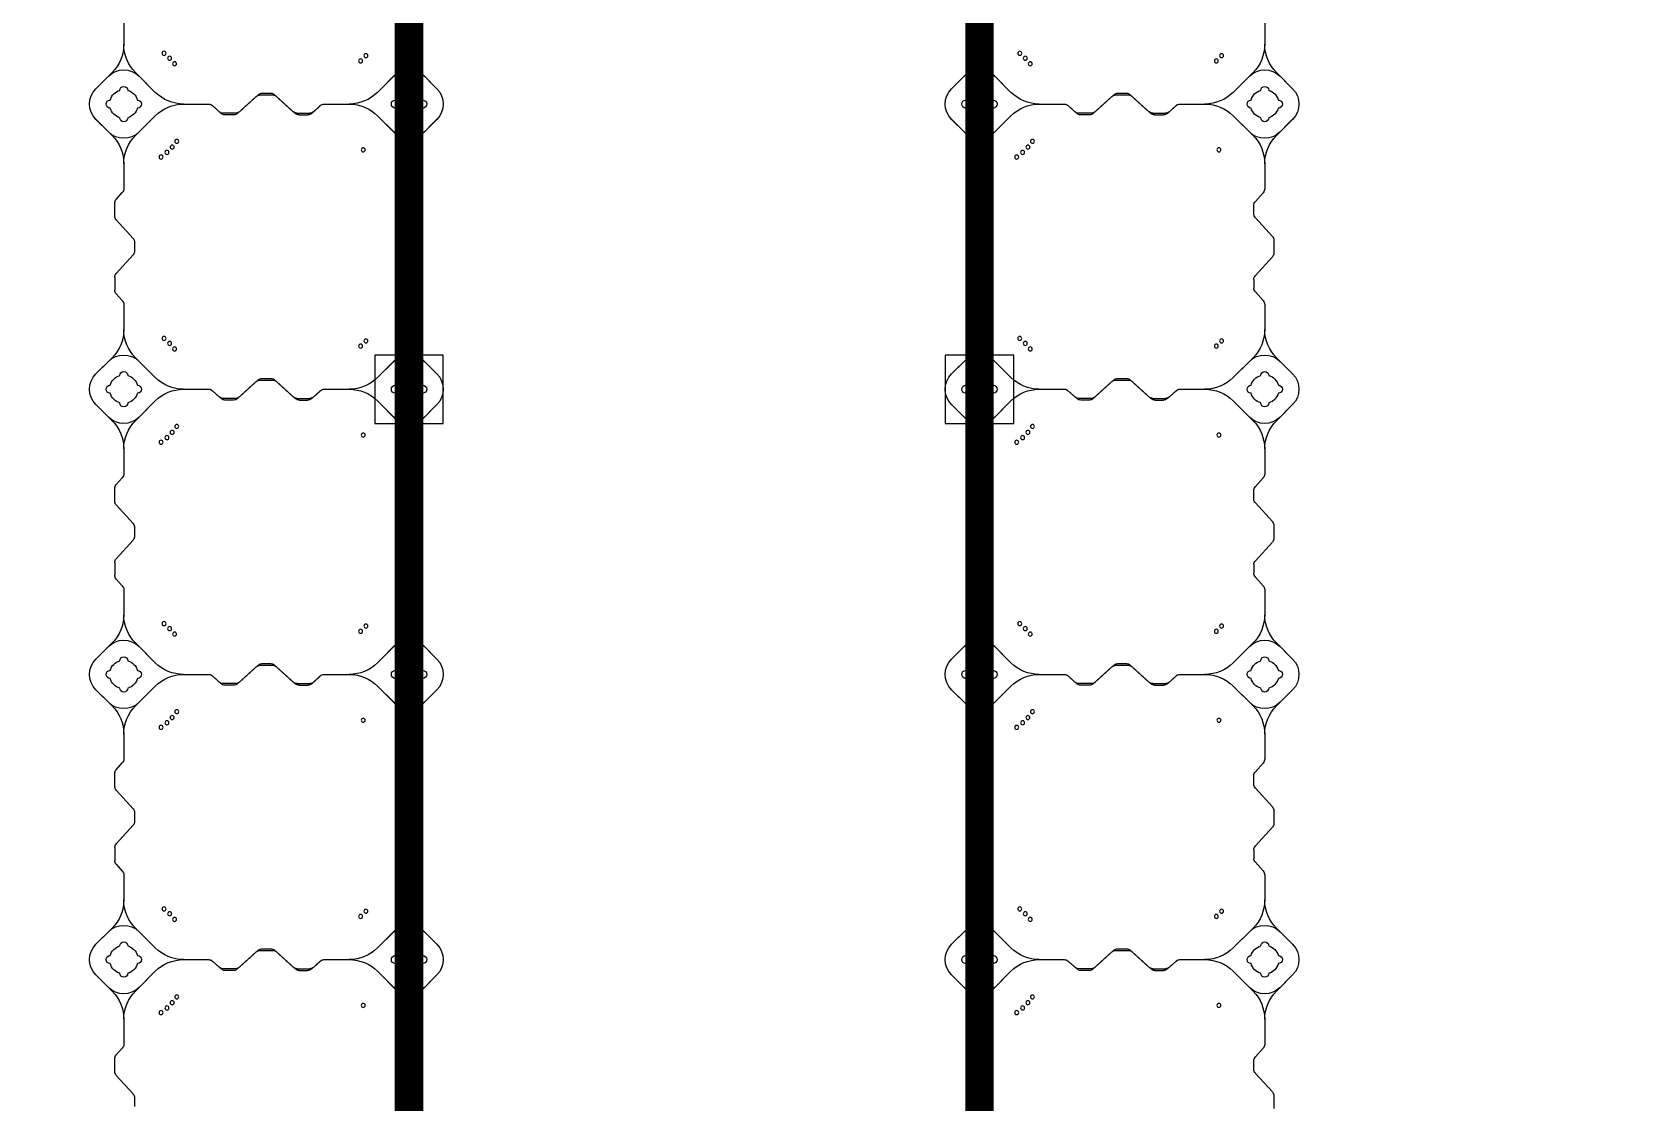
# Model space of a CAD drawing. Header units: millimetres. Extents: x -1612139 to -1260738, y 1141106 to 1536160.
# Drawn here: x -1278562 to -1275774, y 1191181 to 1193058 of the extents above; entities that cross this region are included whole.
import ezdxf

# ---------------------------------------------------------------- set-up
doc = ezdxf.new("R2010")
doc.units = ezdxf.units.MM
doc.header["$LTSCALE"] = 10
doc.layers.get('0').update_dxf_attribs({"linetype": 'CONTINUOUS'})
doc.layers.add('W-FLOAT_BOWL浮筒', color=253, linetype='CONTINUOUS')

# ---------------------------------------------------------------- blocks, each defined once
blk = doc.blocks.new('橙色')
at = {"layer": 'W-FLOAT_BOWL浮筒', "color": 30}
for p, q in [((9516, -4761.1), (9516, -4738.9)), ((11016, -4761.1), (11016, -4738.9)), ((8986.6, -4797.1), (9016.4, -4764.4)), ((9019, -4757.6), (9019, -4742.4)), ((10486.6, -4797.1), (10516.4, -4764.4)), ((10519, -4757.6), (10519, -4742.4)), ((9483.6, -4800.6), (9513.4, -4767.9)), ((10983.6, -4800.6), (11013.4, -4767.9)), ((8984, -4803.9), (8984, -4826.1)), ((9481, -4807.4), (9481, -4822.6)), ((10484, -4803.9), (10484, -4826.1)), ((10981, -4807.4), (10981, -4822.6)), ((8986.6, -4832.9), (8997.4, -4844.7)), ((9483.6, -4829.4), (9497.4, -4844.5)), ((10486.6, -4832.9), (10497.4, -4844.7)), ((10983.6, -4829.4), (10997.4, -4844.5)), ((9000, -4895.3), (9000, -4851.5)), ((9500, -4895.3), (9500, -4851.3)), ((10500, -4895.3), (10500, -4851.5)), ((11000, -4895.3), (11000, -4851.3)), ((8951.2, -4973.2), (8979.5, -4944.8)), ((8951.2, -4973.1), (8973.1, -4951.2)), ((9055.2, -4979.5), (9020.5, -4944.8)), ((9026.8, -4951.2), (9055.2, -4979.5)), ((9444.8, -4979.5), (9479.5, -4944.8)), ((9473.2, -4951.2), (9444.8, -4979.5)), ((9548.8, -4973.2), (9520.5, -4944.8)), ((9526.9, -4951.2), (9548.8, -4973.1)), ((10451.2, -4973.2), (10479.5, -4944.8)), ((10451.2, -4973.1), (10473.1, -4951.2)), ((10555.2, -4979.5), (10520.5, -4944.8)), ((10526.8, -4951.2), (10555.2, -4979.5)), ((10944.8, -4979.5), (10979.5, -4944.8)), ((10973.2, -4951.2), (10944.8, -4979.5)), ((11048.8, -4973.2), (11020.5, -4944.8)), ((11026.9, -4951.2), (11048.8, -4973.1)), ((9167.1, -4986.6), (9155.3, -4997.4)), ((9170.6, -4983.6), (9155.5, -4997.4)), ((9196.1, -4984), (9173.9, -4984)), ((9192.6, -4981), (9177.4, -4981)), ((9199.4, -4983.6), (9232.1, -5013.4)), ((9202.9, -4986.6), (9235.6, -5016.4)), ((9297.1, -4986.6), (9264.4, -5016.4)), ((9300.6, -4983.6), (9267.9, -5013.4)), ((9303.9, -4984), (9326.1, -4984)), ((9307.4, -4981), (9322.6, -4981)), ((9329.4, -4983.6), (9344.5, -4997.4)), ((9332.9, -4986.6), (9344.7, -4997.4)), ((10667.1, -4986.6), (10655.3, -4997.4)), ((10670.6, -4983.6), (10655.5, -4997.4)), ((10696.1, -4984), (10673.9, -4984)), ((10692.6, -4981), (10677.4, -4981)), ((10699.4, -4983.6), (10732.1, -5013.4)), ((10702.9, -4986.6), (10735.6, -5016.4)), ((10797.1, -4986.6), (10764.4, -5016.4)), ((10800.6, -4983.6), (10767.9, -5013.4)), ((10803.9, -4984), (10826.1, -4984)), ((10807.4, -4981), (10822.6, -4981)), ((10829.4, -4983.6), (10844.5, -4997.4)), ((10832.9, -4986.6), (10844.7, -4997.4)), ((9104.6, -5000), (9148.7, -5000)), ((9104.6, -5000), (9148.5, -5000)), ((9238.9, -5016), (9261.1, -5016)), ((9351.3, -5000), (9395.3, -5000)), ((9351.5, -5000), (9395.3, -5000)), ((10604.6, -5000), (10648.7, -5000)), ((10604.6, -5000), (10648.5, -5000)), ((10738.9, -5016), (10761.1, -5016)), ((10851.3, -5000), (10895.3, -5000)), ((10851.5, -5000), (10895.3, -5000)), ((8951.2, -5026.8), (8979.5, -5055.2)), ((8973.1, -5048.8), (8951.2, -5026.9)), ((9020.5, -5055.2), (9055.2, -5020.5)), ((9026.8, -5048.8), (9055.2, -5020.5)), ((9242.4, -5019), (9257.6, -5019)), ((9473.2, -5048.8), (9444.8, -5020.5)), ((9479.5, -5055.2), (9444.8, -5020.5)), ((9548.8, -5026.8), (9520.5, -5055.2)), ((9548.8, -5026.9), (9526.9, -5048.8)), ((10451.2, -5026.8), (10479.5, -5055.2)), ((10473.1, -5048.8), (10451.2, -5026.9)), ((10520.5, -5055.2), (10555.2, -5020.5)), ((10526.8, -5048.8), (10555.2, -5020.5)), ((10742.4, -5019), (10757.6, -5019)), ((10973.2, -5048.8), (10944.8, -5020.5)), ((10979.5, -5055.2), (10944.8, -5020.5)), ((11048.8, -5026.8), (11020.5, -5055.2)), ((11048.8, -5026.9), (11026.9, -5048.8)), ((9000, -5148.5), (9000, -5104.6)), ((9500, -5148.7), (9500, -5104.6)), ((10500, -5148.5), (10500, -5104.6)), ((11000, -5148.7), (11000, -5104.6)), ((8986.6, -5167.1), (8997.4, -5155.3)), ((9483.6, -5170.6), (9497.4, -5155.5)), ((10486.6, -5167.1), (10497.4, -5155.3)), ((10983.6, -5170.6), (10997.4, -5155.5)), ((8984, -5196.1), (8984, -5173.9)), ((9481, -5192.6), (9481, -5177.4)), ((10484, -5196.1), (10484, -5173.9)), ((10981, -5192.6), (10981, -5177.4)), ((8986.6, -5202.9), (9016.4, -5235.6)), ((9483.6, -5199.4), (9513.4, -5232.1)), ((10486.6, -5202.9), (10516.4, -5235.6)), ((10983.6, -5199.4), (11013.4, -5232.1)), ((9516, -5261.1), (9516, -5238.9)), ((11016, -5261.1), (11016, -5238.9)), ((8986.6, -5297.1), (9016.4, -5264.4)), ((9019, -5257.6), (9019, -5242.4)), ((9483.6, -5300.6), (9513.4, -5267.9)), ((10486.6, -5297.1), (10516.4, -5264.4)), ((10519, -5257.6), (10519, -5242.4)), ((10983.6, -5300.6), (11013.4, -5267.9)), ((8984, -5303.9), (8984, -5326.1)), ((9481, -5307.4), (9481, -5322.6)), ((10484, -5303.9), (10484, -5326.1)), ((10981, -5307.4), (10981, -5322.6)), ((8986.6, -5332.9), (8997.4, -5344.7)), ((9000, -5395.3), (9000, -5351.5)), ((9483.6, -5329.4), (9497.4, -5344.5)), ((9500, -5395.3), (9500, -5351.3)), ((10486.6, -5332.9), (10497.4, -5344.7)), ((10500, -5395.3), (10500, -5351.5)), ((10983.6, -5329.4), (10997.4, -5344.5)), ((11000, -5395.3), (11000, -5351.3)), ((8951.2, -5473.2), (8979.5, -5444.8)), ((8951.2, -5473.1), (8973.1, -5451.2)), ((9055.2, -5479.5), (9020.5, -5444.8)), ((9026.8, -5451.2), (9055.2, -5479.5)), ((9444.8, -5479.5), (9479.5, -5444.8)), ((9473.2, -5451.2), (9444.8, -5479.5)), ((9548.8, -5473.2), (9520.5, -5444.8)), ((9526.9, -5451.2), (9548.8, -5473.1)), ((10451.2, -5473.2), (10479.5, -5444.8)), ((10451.2, -5473.1), (10473.1, -5451.2)), ((10555.2, -5479.5), (10520.5, -5444.8)), ((10526.8, -5451.2), (10555.2, -5479.5)), ((10944.8, -5479.5), (10979.5, -5444.8)), ((10973.2, -5451.2), (10944.8, -5479.5)), ((11048.8, -5473.2), (11020.5, -5444.8)), ((11026.9, -5451.2), (11048.8, -5473.1)), ((9167.1, -5486.6), (9155.3, -5497.4)), ((9170.6, -5483.6), (9155.5, -5497.4)), ((9196.1, -5484), (9173.9, -5484)), ((9192.6, -5481), (9177.4, -5481)), ((9199.4, -5483.6), (9232.1, -5513.4)), ((9202.9, -5486.6), (9235.6, -5516.4)), ((9297.1, -5486.6), (9264.4, -5516.4)), ((9300.6, -5483.6), (9267.9, -5513.4)), ((9303.9, -5484), (9326.1, -5484)), ((9307.4, -5481), (9322.6, -5481)), ((9329.4, -5483.6), (9344.5, -5497.4)), ((9332.9, -5486.6), (9344.7, -5497.4)), ((10667.1, -5486.6), (10655.3, -5497.4)), ((10670.6, -5483.6), (10655.5, -5497.4)), ((10696.1, -5484), (10673.9, -5484)), ((10692.6, -5481), (10677.4, -5481)), ((10699.4, -5483.6), (10732.1, -5513.4)), ((10702.9, -5486.6), (10735.6, -5516.4)), ((10797.1, -5486.6), (10764.4, -5516.4)), ((10800.6, -5483.6), (10767.9, -5513.4)), ((10803.9, -5484), (10826.1, -5484)), ((10807.4, -5481), (10822.6, -5481)), ((10829.4, -5483.6), (10844.5, -5497.4)), ((10832.9, -5486.6), (10844.7, -5497.4)), ((9104.6, -5500), (9148.7, -5500)), ((9104.6, -5500), (9148.5, -5500)), ((9238.9, -5516), (9261.1, -5516)), ((9242.4, -5519), (9257.6, -5519)), ((9351.3, -5500), (9395.3, -5500)), ((9351.5, -5500), (9395.3, -5500)), ((10604.6, -5500), (10648.7, -5500)), ((10604.6, -5500), (10648.5, -5500)), ((10738.9, -5516), (10761.1, -5516)), ((10742.4, -5519), (10757.6, -5519)), ((10851.3, -5500), (10895.3, -5500)), ((10851.5, -5500), (10895.3, -5500)), ((8951.2, -5526.8), (8979.5, -5555.2)), ((8973.1, -5548.8), (8951.2, -5526.9)), ((9020.5, -5555.2), (9055.2, -5520.5)), ((9026.8, -5548.8), (9055.2, -5520.5)), ((9473.2, -5548.8), (9444.8, -5520.5)), ((9479.5, -5555.2), (9444.8, -5520.5)), ((9548.8, -5526.8), (9520.5, -5555.2)), ((9548.8, -5526.9), (9526.9, -5548.8)), ((10451.2, -5526.8), (10479.5, -5555.2)), ((10473.1, -5548.8), (10451.2, -5526.9)), ((10520.5, -5555.2), (10555.2, -5520.5)), ((10526.8, -5548.8), (10555.2, -5520.5)), ((10973.2, -5548.8), (10944.8, -5520.5)), ((10979.5, -5555.2), (10944.8, -5520.5)), ((11048.8, -5526.8), (11020.5, -5555.2)), ((11048.8, -5526.9), (11026.9, -5548.8)), ((9000, -5648.5), (9000, -5604.6)), ((9500, -5648.7), (9500, -5604.6)), ((10500, -5648.5), (10500, -5604.6)), ((11000, -5648.7), (11000, -5604.6)), ((8986.6, -5667.1), (8997.4, -5655.3)), ((9483.6, -5670.6), (9497.4, -5655.5)), ((10486.6, -5667.1), (10497.4, -5655.3)), ((10983.6, -5670.6), (10997.4, -5655.5)), ((8984, -5696.1), (8984, -5673.9)), ((9481, -5692.6), (9481, -5677.4)), ((10484, -5696.1), (10484, -5673.9)), ((10981, -5692.6), (10981, -5677.4)), ((8986.6, -5702.9), (9016.4, -5735.6)), ((9483.6, -5699.4), (9513.4, -5732.1)), ((10486.6, -5702.9), (10516.4, -5735.6)), ((10983.6, -5699.4), (11013.4, -5732.1)), ((9019, -5757.6), (9019, -5742.4)), ((9516, -5761.1), (9516, -5738.9)), ((10519, -5757.6), (10519, -5742.4)), ((11016, -5761.1), (11016, -5738.9)), ((8986.6, -5797.1), (9016.4, -5764.4)), ((9483.6, -5800.6), (9513.4, -5767.9)), ((10486.6, -5797.1), (10516.4, -5764.4)), ((10983.6, -5800.6), (11013.4, -5767.9)), ((8984, -5803.9), (8984, -5826.1)), ((9481, -5807.4), (9481, -5822.6)), ((10484, -5803.9), (10484, -5826.1)), ((10981, -5807.4), (10981, -5822.6)), ((8986.6, -5832.9), (8997.4, -5844.7)), ((9000, -5895.3), (9000, -5851.5)), ((9483.6, -5829.4), (9497.4, -5844.5)), ((9500, -5895.3), (9500, -5851.3)), ((10486.6, -5832.9), (10497.4, -5844.7)), ((10500, -5895.3), (10500, -5851.5)), ((10983.6, -5829.4), (10997.4, -5844.5)), ((11000, -5895.3), (11000, -5851.3)), ((8951.2, -5973.2), (8979.5, -5944.8)), ((8951.2, -5973.1), (8973.1, -5951.2)), ((9055.2, -5979.5), (9020.5, -5944.8)), ((9026.8, -5951.2), (9055.2, -5979.5)), ((9444.8, -5979.5), (9479.5, -5944.8)), ((9473.2, -5951.2), (9444.8, -5979.5)), ((9548.8, -5973.2), (9520.5, -5944.8)), ((9526.9, -5951.2), (9548.8, -5973.1)), ((10451.2, -5973.2), (10479.5, -5944.8)), ((10451.2, -5973.1), (10473.1, -5951.2)), ((10555.2, -5979.5), (10520.5, -5944.8)), ((10526.8, -5951.2), (10555.2, -5979.5)), ((10944.8, -5979.5), (10979.5, -5944.8)), ((10973.2, -5951.2), (10944.8, -5979.5)), ((11048.8, -5973.2), (11020.5, -5944.8)), ((11026.9, -5951.2), (11048.8, -5973.1)), ((9167.1, -5986.6), (9155.3, -5997.4)), ((9170.6, -5983.6), (9155.5, -5997.4)), ((9196.1, -5984), (9173.9, -5984)), ((9192.6, -5981), (9177.4, -5981)), ((9199.4, -5983.6), (9232.1, -6013.4)), ((9202.9, -5986.6), (9235.6, -6016.4)), ((9297.1, -5986.6), (9264.4, -6016.4)), ((9300.6, -5983.6), (9267.9, -6013.4)), ((9303.9, -5984), (9326.1, -5984)), ((9307.4, -5981), (9322.6, -5981)), ((9329.4, -5983.6), (9344.5, -5997.4)), ((9332.9, -5986.6), (9344.7, -5997.4)), ((10667.1, -5986.6), (10655.3, -5997.4)), ((10670.6, -5983.6), (10655.5, -5997.4)), ((10696.1, -5984), (10673.9, -5984)), ((10692.6, -5981), (10677.4, -5981)), ((10699.4, -5983.6), (10732.1, -6013.4)), ((10702.9, -5986.6), (10735.6, -6016.4)), ((10797.1, -5986.6), (10764.4, -6016.4)), ((10800.6, -5983.6), (10767.9, -6013.4)), ((10803.9, -5984), (10826.1, -5984)), ((10807.4, -5981), (10822.6, -5981)), ((10829.4, -5983.6), (10844.5, -5997.4)), ((10832.9, -5986.6), (10844.7, -5997.4)), ((9020.5, -6055.2), (9055.2, -6020.5)), ((9026.8, -6048.8), (9055.2, -6020.5)), ((9104.6, -6000), (9148.7, -6000)), ((9104.6, -6000), (9148.5, -6000)), ((9238.9, -6016), (9261.1, -6016)), ((9242.4, -6019), (9257.6, -6019)), ((9351.3, -6000), (9395.3, -6000)), ((9351.5, -6000), (9395.3, -6000)), ((9473.2, -6048.8), (9444.8, -6020.5)), ((9479.5, -6055.2), (9444.8, -6020.5)), ((10520.5, -6055.2), (10555.2, -6020.5)), ((10526.8, -6048.8), (10555.2, -6020.5)), ((10604.6, -6000), (10648.7, -6000)), ((10604.6, -6000), (10648.5, -6000)), ((10738.9, -6016), (10761.1, -6016)), ((10742.4, -6019), (10757.6, -6019)), ((10851.3, -6000), (10895.3, -6000)), ((10851.5, -6000), (10895.3, -6000)), ((10973.2, -6048.8), (10944.8, -6020.5)), ((10979.5, -6055.2), (10944.8, -6020.5)), ((8951.2, -6026.8), (8979.5, -6055.2)), ((8973.1, -6048.8), (8951.2, -6026.9)), ((9548.8, -6026.8), (9520.5, -6055.2)), ((9548.8, -6026.9), (9526.9, -6048.8)), ((10451.2, -6026.8), (10479.5, -6055.2)), ((10473.1, -6048.8), (10451.2, -6026.9)), ((11048.8, -6026.8), (11020.5, -6055.2)), ((11048.8, -6026.9), (11026.9, -6048.8)), ((9000, -6148.5), (9000, -6104.6)), ((9500, -6148.7), (9500, -6104.6)), ((10500, -6148.5), (10500, -6104.6)), ((11000, -6148.7), (11000, -6104.6)), ((8986.6, -6167.1), (8997.4, -6155.3)), ((9483.6, -6170.6), (9497.4, -6155.5)), ((10486.6, -6167.1), (10497.4, -6155.3)), ((10983.6, -6170.6), (10997.4, -6155.5)), ((8984, -6196.1), (8984, -6173.9)), ((9481, -6192.6), (9481, -6177.4)), ((10484, -6196.1), (10484, -6173.9)), ((10981, -6192.6), (10981, -6177.4)), ((8986.6, -6202.9), (9016.4, -6235.6)), ((9483.6, -6199.4), (9513.4, -6232.1)), ((10486.6, -6202.9), (10516.4, -6235.6)), ((10983.6, -6199.4), (11013.4, -6232.1)), ((9019, -6257.6), (9019, -6242.4)), ((9516, -6261.1), (9516, -6238.9)), ((10519, -6257.6), (10519, -6242.4)), ((11016, -6261.1), (11016, -6238.9)), ((8986.6, -6297.1), (9016.4, -6264.4)), ((9483.6, -6300.6), (9513.4, -6267.9)), ((10486.6, -6297.1), (10516.4, -6264.4)), ((10983.6, -6300.6), (11013.4, -6267.9)), ((8984, -6303.9), (8984, -6326.1)), ((9481, -6307.4), (9481, -6322.6)), ((10484, -6303.9), (10484, -6326.1)), ((10981, -6307.4), (10981, -6322.6)), ((8986.6, -6332.9), (8997.4, -6344.7)), ((9000, -6395.3), (9000, -6351.5)), ((9483.6, -6329.4), (9497.4, -6344.5)), ((9500, -6395.3), (9500, -6351.3)), ((10486.6, -6332.9), (10497.4, -6344.7)), ((10500, -6395.3), (10500, -6351.5)), ((10983.6, -6329.4), (10997.4, -6344.5)), ((11000, -6395.3), (11000, -6351.3)), ((8951.2, -6473.2), (8979.5, -6444.8)), ((8951.2, -6473.1), (8973.1, -6451.2)), ((9055.2, -6479.5), (9020.5, -6444.8)), ((9026.8, -6451.2), (9055.2, -6479.5)), ((9444.8, -6479.5), (9479.5, -6444.8)), ((9473.2, -6451.2), (9444.8, -6479.5)), ((9548.8, -6473.2), (9520.5, -6444.8)), ((9526.9, -6451.2), (9548.8, -6473.1)), ((10451.2, -6473.2), (10479.5, -6444.8)), ((10451.2, -6473.1), (10473.1, -6451.2)), ((10555.2, -6479.5), (10520.5, -6444.8)), ((10526.8, -6451.2), (10555.2, -6479.5)), ((10944.8, -6479.5), (10979.5, -6444.8)), ((10973.2, -6451.2), (10944.8, -6479.5)), ((11048.8, -6473.2), (11020.5, -6444.8)), ((11026.9, -6451.2), (11048.8, -6473.1)), ((9167.1, -6486.6), (9155.3, -6497.4)), ((9170.6, -6483.6), (9155.5, -6497.4)), ((9196.1, -6484), (9173.9, -6484)), ((9192.6, -6481), (9177.4, -6481)), ((9199.4, -6483.6), (9232.1, -6513.4)), ((9202.9, -6486.6), (9235.6, -6516.4)), ((9297.1, -6486.6), (9264.4, -6516.4)), ((9300.6, -6483.6), (9267.9, -6513.4)), ((9303.9, -6484), (9326.1, -6484)), ((9307.4, -6481), (9322.6, -6481)), ((9329.4, -6483.6), (9344.5, -6497.4)), ((9332.9, -6486.6), (9344.7, -6497.4)), ((10667.1, -6486.6), (10655.3, -6497.4)), ((10670.6, -6483.6), (10655.5, -6497.4)), ((10696.1, -6484), (10673.9, -6484)), ((10692.6, -6481), (10677.4, -6481)), ((10699.4, -6483.6), (10732.1, -6513.4)), ((10702.9, -6486.6), (10735.6, -6516.4)), ((10797.1, -6486.6), (10764.4, -6516.4)), ((10800.6, -6483.6), (10767.9, -6513.4)), ((10803.9, -6484), (10826.1, -6484)), ((10807.4, -6481), (10822.6, -6481)), ((10829.4, -6483.6), (10844.5, -6497.4)), ((10832.9, -6486.6), (10844.7, -6497.4)), ((9020.5, -6555.2), (9055.2, -6520.5)), ((9026.8, -6548.8), (9055.2, -6520.5)), ((9104.6, -6500), (9148.7, -6500)), ((9104.6, -6500), (9148.5, -6500)), ((9238.9, -6516), (9261.1, -6516)), ((9242.4, -6519), (9257.6, -6519)), ((9351.3, -6500), (9395.3, -6500)), ((9351.5, -6500), (9395.3, -6500)), ((9473.2, -6548.8), (9444.8, -6520.5)), ((9479.5, -6555.2), (9444.8, -6520.5)), ((10520.5, -6555.2), (10555.2, -6520.5)), ((10526.8, -6548.8), (10555.2, -6520.5)), ((10604.6, -6500), (10648.7, -6500)), ((10604.6, -6500), (10648.5, -6500)), ((10738.9, -6516), (10761.1, -6516)), ((10742.4, -6519), (10757.6, -6519)), ((10851.3, -6500), (10895.3, -6500)), ((10851.5, -6500), (10895.3, -6500)), ((10973.2, -6548.8), (10944.8, -6520.5)), ((10979.5, -6555.2), (10944.8, -6520.5)), ((8951.2, -6526.8), (8979.5, -6555.2)), ((8973.1, -6548.8), (8951.2, -6526.9)), ((9548.8, -6526.8), (9520.5, -6555.2)), ((9548.8, -6526.9), (9526.9, -6548.8)), ((10451.2, -6526.8), (10479.5, -6555.2)), ((10473.1, -6548.8), (10451.2, -6526.9)), ((11048.8, -6526.8), (11020.5, -6555.2)), ((11048.8, -6526.9), (11026.9, -6548.8)), ((9000, -6648.5), (9000, -6604.6)), ((9500, -6648.7), (9500, -6604.6)), ((10500, -6648.5), (10500, -6604.6)), ((11000, -6648.7), (11000, -6604.6))]:
    blk.add_line(p, q, dxfattribs=at)
for centre in [(9065.3, -4907.1), (10565.3, -4907.1), (9075.6, -4915.2), (9084.8, -4924.4), (9092.9, -4934.7), (9419.7, -4919.7), (10575.6, -4915.2), (10584.8, -4924.4), (10592.9, -4934.7), (10919.7, -4919.7), (9089, -5070.6), (9415.2, -5075.6), (10589, -5070.6), (10915.2, -5075.6), (9070.6, -5089), (9080.3, -5080.3), (9424.4, -5084.8), (10570.6, -5089), (10580.3, -5080.3), (10924.4, -5084.8), (9065.3, -5407.1), (10565.3, -5407.1), (9075.6, -5415.2), (9084.8, -5424.4), (9092.9, -5434.7), (9419.7, -5419.7), (10575.6, -5415.2), (10584.8, -5424.4), (10592.9, -5434.7), (10919.7, -5419.7), (9089, -5570.6), (9415.2, -5575.6), (10589, -5570.6), (10915.2, -5575.6), (9070.6, -5589), (9080.3, -5580.3), (9424.4, -5584.8), (10570.6, -5589), (10580.3, -5580.3), (10924.4, -5584.8), (9065.3, -5907.1), (10565.3, -5907.1), (9075.6, -5915.2), (9084.8, -5924.4), (9092.9, -5934.7), (9419.7, -5919.7), (10575.6, -5915.2), (10584.8, -5924.4), (10592.9, -5934.7), (10919.7, -5919.7), (9080.3, -6080.3), (9089, -6070.6), (9415.2, -6075.6), (10580.3, -6080.3), (10589, -6070.6), (10915.2, -6075.6), (9070.6, -6089), (9424.4, -6084.8), (10570.6, -6089), (10924.4, -6084.8), (9065.3, -6407.1), (9075.6, -6415.2), (10565.3, -6407.1), (10575.6, -6415.2), (9084.8, -6424.4), (9092.9, -6434.7), (9419.7, -6419.7), (10584.8, -6424.4), (10592.9, -6434.7), (10919.7, -6419.7), (9080.3, -6580.3), (9089, -6570.6), (9415.2, -6575.6), (10580.3, -6580.3), (10589, -6570.6), (10915.2, -6575.6), (9070.6, -6589), (9424.4, -6584.8), (10570.6, -6589), (10924.4, -6584.8)]:
    blk.add_circle(centre, 3.5, dxfattribs=at)
for centre, radius, start, end in [((9009, -4757.6), 10, 317.7263, 0), ((9506, -4761.1), 10, 317.7263, 0), ((10509, -4757.6), 10, 317.7263, 0), ((11006, -4761.1), 10, 317.7263, 0), ((8994, -4803.9), 10, 137.7263, 180), ((9491, -4807.4), 10, 137.7263, 180), ((9491, -4822.6), 10, 180, 222.2737), ((10494, -4803.9), 10, 137.7263, 180), ((10991, -4807.4), 10, 137.7263, 180), ((10991, -4822.6), 10, 180, 222.2737), ((8994, -4826.1), 10, 180, 222.2737), ((8990, -4851.5), 10, 0, 42.2737), ((9490, -4851.3), 10, 0, 42.2737), ((10494, -4826.1), 10, 180, 222.2737), ((10490, -4851.5), 10, 0, 42.2737), ((10990, -4851.3), 10, 0, 42.2737), ((8930, -4895.3), 70, 315, 0), ((9070, -4895.3), 70, 180, 225), ((9430, -4895.3), 70, 315, 0), ((9570, -4895.3), 70, 180, 225), ((10430, -4895.3), 70, 315, 0), ((10570, -4895.3), 70, 180, 225), ((10930, -4895.3), 70, 315, 0), ((11070, -4895.3), 70, 180, 225), ((9000, -4978), 38, 45, 135), ((9500, -4978), 38, 45, 135), ((10500, -4978), 38, 45, 135), ((11000, -4978), 38, 45, 135), ((8978, -5000), 38, 135, 225), ((8978, -5000), 38, 135, 225), ((9000, -5000), 25, 106.2602, 163.7398), ((9000, -5000), 25, 106.2602, 163.7398), ((9000, -4976), 7, 0, 180), ((9000, -4976), 7, 0, 180), ((9000, -5000), 25, 16.2602, 73.7398), ((9000, -5000), 25, 16.2602, 73.7398), ((9104.7, -4930), 70, 225, 270), ((9104.7, -4930), 70, 225, 270), ((9173.9, -4994), 10, 90, 132.2737), ((9177.4, -4991), 10, 90, 132.2737), ((9192.6, -4991), 10, 47.7263, 90), ((9196.1, -4994), 10, 47.7263, 90), ((9303.9, -4994), 10, 90, 132.2737), ((9307.4, -4991), 10, 90, 132.2737), ((9322.6, -4991), 10, 47.7263, 90), ((9326.1, -4994), 10, 47.7263, 90), ((9395.3, -4930), 70, 270, 315), ((9395.3, -4930), 70, 270, 315), ((9500, -5000), 25, 106.2602, 163.7398), ((9500, -5000), 25, 106.2602, 163.7398), ((9500, -4976), 7, 0, 180), ((9500, -4976), 7, 0, 180), ((9500, -5000), 25, 16.2602, 73.7398), ((9500, -5000), 25, 16.2602, 73.7398), ((9522, -5000), 38, 315, 45), ((9522, -5000), 38, 315, 45), ((10478, -5000), 38, 135, 225), ((10478, -5000), 38, 135, 225), ((10500, -5000), 25, 106.2602, 163.7398), ((10500, -5000), 25, 106.2602, 163.7398), ((10500, -4976), 7, 0, 180), ((10500, -4976), 7, 0, 180), ((10500, -5000), 25, 16.2602, 73.7398), ((10500, -5000), 25, 16.2602, 73.7398), ((10604.7, -4930), 70, 225, 270), ((10604.7, -4930), 70, 225, 270), ((10673.9, -4994), 10, 90, 132.2737), ((10677.4, -4991), 10, 90, 132.2737), ((10692.6, -4991), 10, 47.7263, 90), ((10696.1, -4994), 10, 47.7263, 90), ((10803.9, -4994), 10, 90, 132.2737), ((10807.4, -4991), 10, 90, 132.2737), ((10822.6, -4991), 10, 47.7263, 90), ((10826.1, -4994), 10, 47.7263, 90), ((10895.3, -4930), 70, 270, 315), ((10895.3, -4930), 70, 270, 315), ((11000, -5000), 25, 106.2602, 163.7398), ((11000, -5000), 25, 106.2602, 163.7398), ((11000, -4976), 7, 0, 180), ((11000, -4976), 7, 0, 180), ((11000, -5000), 25, 16.2602, 73.7398), ((11000, -5000), 25, 16.2602, 73.7398), ((11022, -5000), 38, 315, 45), ((11022, -5000), 38, 315, 45), ((8976, -5000), 7, 90, 270), ((8976, -5000), 7, 90, 270), ((9000, -5000), 25, 196.2602, 253.7398), ((9000, -5000), 25, 196.2602, 253.7398), ((9000, -5000), 25, 286.2602, 343.7398), ((9000, -5000), 25, 286.2602, 343.7398), ((9024, -5000), 7, 270, 90), ((9024, -5000), 7, 270, 90), ((9104.7, -5070), 70, 90, 135), ((9104.7, -5070), 70, 90, 135), ((9148.5, -4990), 10, 270, 312.2737), ((9148.7, -4990), 10, 270, 312.2737), ((9238.9, -5006), 10, 227.7263, 270), ((9242.4, -5009), 10, 227.7263, 270), ((9257.6, -5009), 10, 270, 312.2737), ((9261.1, -5006), 10, 270, 312.2737), ((9351.3, -4990), 10, 227.7263, 270), ((9351.5, -4990), 10, 227.7263, 270), ((9395.3, -5070), 70, 45, 90), ((9395.3, -5070), 70, 45, 90), ((9476, -5000), 7, 90, 270), ((9476, -5000), 7, 90, 270), ((9500, -5000), 25, 196.2602, 253.7398), ((9500, -5000), 25, 196.2602, 253.7398), ((9500, -5000), 25, 286.2602, 343.7398), ((9500, -5000), 25, 286.2602, 343.7398), ((9524, -5000), 7, 270, 90), ((9524, -5000), 7, 270, 90), ((10476, -5000), 7, 90, 270), ((10476, -5000), 7, 90, 270), ((10500, -5000), 25, 196.2602, 253.7398), ((10500, -5000), 25, 196.2602, 253.7398), ((10500, -5000), 25, 286.2602, 343.7398), ((10500, -5000), 25, 286.2602, 343.7398), ((10524, -5000), 7, 270, 90), ((10524, -5000), 7, 270, 90), ((10604.7, -5070), 70, 90, 135), ((10604.7, -5070), 70, 90, 135), ((10648.5, -4990), 10, 270, 312.2737), ((10648.7, -4990), 10, 270, 312.2737), ((10738.9, -5006), 10, 227.7263, 270), ((10742.4, -5009), 10, 227.7263, 270), ((10757.6, -5009), 10, 270, 312.2737), ((10761.1, -5006), 10, 270, 312.2737), ((10851.3, -4990), 10, 227.7263, 270), ((10851.5, -4990), 10, 227.7263, 270), ((10895.3, -5070), 70, 45, 90), ((10895.3, -5070), 70, 45, 90), ((10976, -5000), 7, 90, 270), ((10976, -5000), 7, 90, 270), ((11000, -5000), 25, 196.2602, 253.7398), ((11000, -5000), 25, 196.2602, 253.7398), ((11000, -5000), 25, 286.2602, 343.7398), ((11000, -5000), 25, 286.2602, 343.7398), ((11024, -5000), 7, 270, 90), ((11024, -5000), 7, 270, 90), ((9000, -5024), 7, 180, 0), ((9000, -5024), 7, 180, 0), ((9500, -5024), 7, 180, 0), ((9500, -5024), 7, 180, 0), ((10500, -5024), 7, 180, 0), ((10500, -5024), 7, 180, 0), ((11000, -5024), 7, 180, 0), ((11000, -5024), 7, 180, 0), ((9000, -5022), 38, 225, 315), ((8930, -5104.7), 70, 0, 45), ((9070, -5104.7), 70, 135, 180), ((9500, -5022), 38, 225, 315), ((9430, -5104.7), 70, 0, 45), ((9570, -5104.7), 70, 135, 180), ((10500, -5022), 38, 225, 315), ((10430, -5104.7), 70, 0, 45), ((10570, -5104.7), 70, 135, 180), ((11000, -5022), 38, 225, 315), ((10930, -5104.7), 70, 0, 45), ((11070, -5104.7), 70, 135, 180), ((8990, -5148.5), 10, 317.7263, 0), ((9490, -5148.7), 10, 317.7263, 0), ((10490, -5148.5), 10, 317.7263, 0), ((10990, -5148.7), 10, 317.7263, 0), ((8994, -5173.9), 10, 137.7263, 180), ((9491, -5177.4), 10, 137.7263, 180), ((10494, -5173.9), 10, 137.7263, 180), ((10991, -5177.4), 10, 137.7263, 180), ((8994, -5196.1), 10, 180, 222.2737), ((9491, -5192.6), 10, 180, 222.2737), ((10494, -5196.1), 10, 180, 222.2737), ((10991, -5192.6), 10, 180, 222.2737), ((9009, -5242.4), 10, 0, 42.2737), ((9506, -5238.9), 10, 0, 42.2737), ((10509, -5242.4), 10, 0, 42.2737), ((11006, -5238.9), 10, 0, 42.2737), ((9009, -5257.6), 10, 317.7263, 0), ((9506, -5261.1), 10, 317.7263, 0), ((10509, -5257.6), 10, 317.7263, 0), ((11006, -5261.1), 10, 317.7263, 0), ((8994, -5303.9), 10, 137.7263, 180), ((9491, -5307.4), 10, 137.7263, 180), ((9491, -5322.6), 10, 180, 222.2737), ((10494, -5303.9), 10, 137.7263, 180), ((10991, -5307.4), 10, 137.7263, 180), ((10991, -5322.6), 10, 180, 222.2737), ((8994, -5326.1), 10, 180, 222.2737), ((8990, -5351.5), 10, 0, 42.2737), ((9490, -5351.3), 10, 0, 42.2737), ((10494, -5326.1), 10, 180, 222.2737), ((10490, -5351.5), 10, 0, 42.2737), ((10990, -5351.3), 10, 0, 42.2737), ((8930, -5395.3), 70, 315, 0), ((9070, -5395.3), 70, 180, 225), ((9430, -5395.3), 70, 315, 0), ((9570, -5395.3), 70, 180, 225), ((10430, -5395.3), 70, 315, 0), ((10570, -5395.3), 70, 180, 225), ((10930, -5395.3), 70, 315, 0), ((11070, -5395.3), 70, 180, 225), ((9000, -5478), 38, 45, 135), ((9500, -5478), 38, 45, 135), ((10500, -5478), 38, 45, 135), ((11000, -5478), 38, 45, 135), ((8978, -5500), 38, 135, 225), ((8978, -5500), 38, 135, 225), ((9000, -5500), 25, 106.2602, 163.7398), ((9000, -5500), 25, 106.2602, 163.7398), ((9000, -5476), 7, 0, 180), ((9000, -5476), 7, 0, 180), ((9000, -5500), 25, 16.2602, 73.7398), ((9000, -5500), 25, 16.2602, 73.7398), ((9104.7, -5430), 70, 225, 270), ((9104.7, -5430), 70, 225, 270), ((9173.9, -5494), 10, 90, 132.2737), ((9177.4, -5491), 10, 90, 132.2737), ((9192.6, -5491), 10, 47.7263, 90), ((9196.1, -5494), 10, 47.7263, 90), ((9303.9, -5494), 10, 90, 132.2737), ((9307.4, -5491), 10, 90, 132.2737), ((9322.6, -5491), 10, 47.7263, 90), ((9326.1, -5494), 10, 47.7263, 90), ((9395.3, -5430), 70, 270, 315), ((9395.3, -5430), 70, 270, 315), ((9500, -5500), 25, 106.2602, 163.7398), ((9500, -5500), 25, 106.2602, 163.7398), ((9500, -5476), 7, 0, 180), ((9500, -5476), 7, 0, 180), ((9500, -5500), 25, 16.2602, 73.7398), ((9500, -5500), 25, 16.2602, 73.7398), ((9522, -5500), 38, 315, 45), ((9522, -5500), 38, 315, 45), ((10478, -5500), 38, 135, 225), ((10478, -5500), 38, 135, 225), ((10500, -5500), 25, 106.2602, 163.7398), ((10500, -5500), 25, 106.2602, 163.7398), ((10500, -5476), 7, 0, 180), ((10500, -5476), 7, 0, 180), ((10500, -5500), 25, 16.2602, 73.7398), ((10500, -5500), 25, 16.2602, 73.7398), ((10604.7, -5430), 70, 225, 270), ((10604.7, -5430), 70, 225, 270), ((10673.9, -5494), 10, 90, 132.2737), ((10677.4, -5491), 10, 90, 132.2737), ((10692.6, -5491), 10, 47.7263, 90), ((10696.1, -5494), 10, 47.7263, 90), ((10803.9, -5494), 10, 90, 132.2737), ((10807.4, -5491), 10, 90, 132.2737), ((10822.6, -5491), 10, 47.7263, 90), ((10826.1, -5494), 10, 47.7263, 90), ((10895.3, -5430), 70, 270, 315), ((10895.3, -5430), 70, 270, 315), ((11000, -5500), 25, 106.2602, 163.7398), ((11000, -5500), 25, 106.2602, 163.7398), ((11000, -5476), 7, 0, 180), ((11000, -5476), 7, 0, 180), ((11000, -5500), 25, 16.2602, 73.7398), ((11000, -5500), 25, 16.2602, 73.7398), ((11022, -5500), 38, 315, 45), ((11022, -5500), 38, 315, 45), ((8976, -5500), 7, 90, 270), ((8976, -5500), 7, 90, 270), ((9000, -5500), 25, 196.2602, 253.7398), ((9000, -5500), 25, 196.2602, 253.7398), ((9000, -5500), 25, 286.2602, 343.7398), ((9000, -5500), 25, 286.2602, 343.7398), ((9024, -5500), 7, 270, 90), ((9024, -5500), 7, 270, 90), ((9104.7, -5570), 70, 90, 135), ((9104.7, -5570), 70, 90, 135), ((9148.5, -5490), 10, 270, 312.2737), ((9148.7, -5490), 10, 270, 312.2737), ((9238.9, -5506), 10, 227.7263, 270), ((9242.4, -5509), 10, 227.7263, 270), ((9257.6, -5509), 10, 270, 312.2737), ((9261.1, -5506), 10, 270, 312.2737), ((9351.3, -5490), 10, 227.7263, 270), ((9351.5, -5490), 10, 227.7263, 270), ((9395.3, -5570), 70, 45, 90), ((9395.3, -5570), 70, 45, 90), ((9476, -5500), 7, 90, 270), ((9476, -5500), 7, 90, 270), ((9500, -5500), 25, 196.2602, 253.7398), ((9500, -5500), 25, 196.2602, 253.7398), ((9500, -5500), 25, 286.2602, 343.7398), ((9500, -5500), 25, 286.2602, 343.7398), ((9524, -5500), 7, 270, 90), ((9524, -5500), 7, 270, 90), ((10476, -5500), 7, 90, 270), ((10476, -5500), 7, 90, 270), ((10500, -5500), 25, 196.2602, 253.7398), ((10500, -5500), 25, 196.2602, 253.7398), ((10500, -5500), 25, 286.2602, 343.7398), ((10500, -5500), 25, 286.2602, 343.7398), ((10524, -5500), 7, 270, 90), ((10524, -5500), 7, 270, 90), ((10604.7, -5570), 70, 90, 135), ((10604.7, -5570), 70, 90, 135), ((10648.5, -5490), 10, 270, 312.2737), ((10648.7, -5490), 10, 270, 312.2737), ((10738.9, -5506), 10, 227.7263, 270), ((10742.4, -5509), 10, 227.7263, 270), ((10757.6, -5509), 10, 270, 312.2737), ((10761.1, -5506), 10, 270, 312.2737), ((10851.3, -5490), 10, 227.7263, 270), ((10851.5, -5490), 10, 227.7263, 270), ((10895.3, -5570), 70, 45, 90), ((10895.3, -5570), 70, 45, 90), ((10976, -5500), 7, 90, 270), ((10976, -5500), 7, 90, 270), ((11000, -5500), 25, 196.2602, 253.7398), ((11000, -5500), 25, 196.2602, 253.7398), ((11000, -5500), 25, 286.2602, 343.7398), ((11000, -5500), 25, 286.2602, 343.7398), ((11024, -5500), 7, 270, 90), ((11024, -5500), 7, 270, 90), ((9000, -5524), 7, 180, 0), ((9000, -5524), 7, 180, 0), ((9500, -5524), 7, 180, 0), ((9500, -5524), 7, 180, 0), ((10500, -5524), 7, 180, 0), ((10500, -5524), 7, 180, 0), ((11000, -5524), 7, 180, 0), ((11000, -5524), 7, 180, 0), ((9000, -5522), 38, 225, 315), ((8930, -5604.7), 70, 0, 45), ((9070, -5604.7), 70, 135, 180), ((9500, -5522), 38, 225, 315), ((9430, -5604.7), 70, 0, 45), ((9570, -5604.7), 70, 135, 180), ((10500, -5522), 38, 225, 315), ((10430, -5604.7), 70, 0, 45), ((10570, -5604.7), 70, 135, 180), ((11000, -5522), 38, 225, 315), ((10930, -5604.7), 70, 0, 45), ((11070, -5604.7), 70, 135, 180), ((8990, -5648.5), 10, 317.7263, 0), ((9490, -5648.7), 10, 317.7263, 0), ((10490, -5648.5), 10, 317.7263, 0), ((10990, -5648.7), 10, 317.7263, 0), ((8994, -5673.9), 10, 137.7263, 180), ((9491, -5677.4), 10, 137.7263, 180), ((10494, -5673.9), 10, 137.7263, 180), ((10991, -5677.4), 10, 137.7263, 180), ((8994, -5696.1), 10, 180, 222.2737), ((9491, -5692.6), 10, 180, 222.2737), ((10494, -5696.1), 10, 180, 222.2737), ((10991, -5692.6), 10, 180, 222.2737), ((9009, -5742.4), 10, 0, 42.2737), ((9506, -5738.9), 10, 0, 42.2737), ((10509, -5742.4), 10, 0, 42.2737), ((11006, -5738.9), 10, 0, 42.2737), ((9009, -5757.6), 10, 317.7263, 0), ((9506, -5761.1), 10, 317.7263, 0), ((10509, -5757.6), 10, 317.7263, 0), ((11006, -5761.1), 10, 317.7263, 0), ((8994, -5803.9), 10, 137.7263, 180), ((10494, -5803.9), 10, 137.7263, 180), ((8994, -5826.1), 10, 180, 222.2737), ((9491, -5807.4), 10, 137.7263, 180), ((9491, -5822.6), 10, 180, 222.2737), ((10494, -5826.1), 10, 180, 222.2737), ((10991, -5807.4), 10, 137.7263, 180), ((10991, -5822.6), 10, 180, 222.2737), ((8990, -5851.5), 10, 0, 42.2737), ((9490, -5851.3), 10, 0, 42.2737), ((10490, -5851.5), 10, 0, 42.2737), ((10990, -5851.3), 10, 0, 42.2737), ((8930, -5895.3), 70, 315, 0), ((9070, -5895.3), 70, 180, 225), ((9430, -5895.3), 70, 315, 0), ((9570, -5895.3), 70, 180, 225), ((10430, -5895.3), 70, 315, 0), ((10570, -5895.3), 70, 180, 225), ((10930, -5895.3), 70, 315, 0), ((11070, -5895.3), 70, 180, 225), ((9000, -5978), 38, 45, 135), ((9500, -5978), 38, 45, 135), ((10500, -5978), 38, 45, 135), ((11000, -5978), 38, 45, 135), ((8978, -6000), 38, 135, 225), ((8978, -6000), 38, 135, 225), ((8976, -6000), 7, 90, 270), ((8976, -6000), 7, 90, 270), ((9000, -6000), 25, 106.2602, 163.7398), ((9000, -6000), 25, 106.2602, 163.7398), ((9000, -5976), 7, 0, 180), ((9000, -5976), 7, 0, 180), ((9000, -6000), 25, 16.2602, 73.7398), ((9000, -6000), 25, 16.2602, 73.7398), ((9024, -6000), 7, 270, 90), ((9024, -6000), 7, 270, 90), ((9104.7, -5930), 70, 225, 270), ((9104.7, -5930), 70, 225, 270), ((9173.9, -5994), 10, 90, 132.2737), ((9177.4, -5991), 10, 90, 132.2737), ((9192.6, -5991), 10, 47.7263, 90), ((9196.1, -5994), 10, 47.7263, 90), ((9303.9, -5994), 10, 90, 132.2737), ((9307.4, -5991), 10, 90, 132.2737), ((9322.6, -5991), 10, 47.7263, 90), ((9326.1, -5994), 10, 47.7263, 90), ((9395.3, -5930), 70, 270, 315), ((9395.3, -5930), 70, 270, 315), ((9476, -6000), 7, 90, 270), ((9476, -6000), 7, 90, 270), ((9500, -6000), 25, 106.2602, 163.7398), ((9500, -6000), 25, 106.2602, 163.7398), ((9500, -5976), 7, 0, 180), ((9500, -5976), 7, 0, 180), ((9500, -6000), 25, 16.2602, 73.7398), ((9500, -6000), 25, 16.2602, 73.7398), ((9524, -6000), 7, 270, 90), ((9524, -6000), 7, 270, 90), ((9522, -6000), 38, 315, 45), ((9522, -6000), 38, 315, 45), ((10478, -6000), 38, 135, 225), ((10478, -6000), 38, 135, 225), ((10476, -6000), 7, 90, 270), ((10476, -6000), 7, 90, 270), ((10500, -6000), 25, 106.2602, 163.7398), ((10500, -6000), 25, 106.2602, 163.7398), ((10500, -5976), 7, 0, 180), ((10500, -5976), 7, 0, 180), ((10500, -6000), 25, 16.2602, 73.7398), ((10500, -6000), 25, 16.2602, 73.7398), ((10524, -6000), 7, 270, 90), ((10524, -6000), 7, 270, 90), ((10604.7, -5930), 70, 225, 270), ((10604.7, -5930), 70, 225, 270), ((10673.9, -5994), 10, 90, 132.2737), ((10677.4, -5991), 10, 90, 132.2737), ((10692.6, -5991), 10, 47.7263, 90), ((10696.1, -5994), 10, 47.7263, 90), ((10803.9, -5994), 10, 90, 132.2737), ((10807.4, -5991), 10, 90, 132.2737), ((10822.6, -5991), 10, 47.7263, 90), ((10826.1, -5994), 10, 47.7263, 90), ((10895.3, -5930), 70, 270, 315), ((10895.3, -5930), 70, 270, 315), ((10976, -6000), 7, 90, 270), ((10976, -6000), 7, 90, 270), ((11000, -6000), 25, 106.2602, 163.7398), ((11000, -6000), 25, 106.2602, 163.7398), ((11000, -5976), 7, 0, 180), ((11000, -5976), 7, 0, 180), ((11000, -6000), 25, 16.2602, 73.7398), ((11000, -6000), 25, 16.2602, 73.7398), ((11024, -6000), 7, 270, 90), ((11024, -6000), 7, 270, 90), ((11022, -6000), 38, 315, 45), ((11022, -6000), 38, 315, 45), ((9000, -6000), 25, 196.2602, 253.7398), ((9000, -6000), 25, 196.2602, 253.7398), ((9000, -6000), 25, 286.2602, 343.7398), ((9000, -6000), 25, 286.2602, 343.7398), ((9104.7, -6070), 70, 90, 135), ((9104.7, -6070), 70, 90, 135), ((9148.5, -5990), 10, 270, 312.2737), ((9148.7, -5990), 10, 270, 312.2737), ((9238.9, -6006), 10, 227.7263, 270), ((9242.4, -6009), 10, 227.7263, 270), ((9257.6, -6009), 10, 270, 312.2737), ((9261.1, -6006), 10, 270, 312.2737), ((9351.3, -5990), 10, 227.7263, 270), ((9351.5, -5990), 10, 227.7263, 270), ((9395.3, -6070), 70, 45, 90), ((9395.3, -6070), 70, 45, 90), ((9500, -6000), 25, 196.2602, 253.7398), ((9500, -6000), 25, 196.2602, 253.7398), ((9500, -6000), 25, 286.2602, 343.7398), ((9500, -6000), 25, 286.2602, 343.7398), ((10500, -6000), 25, 196.2602, 253.7398), ((10500, -6000), 25, 196.2602, 253.7398), ((10500, -6000), 25, 286.2602, 343.7398), ((10500, -6000), 25, 286.2602, 343.7398), ((10604.7, -6070), 70, 90, 135), ((10604.7, -6070), 70, 90, 135), ((10648.5, -5990), 10, 270, 312.2737), ((10648.7, -5990), 10, 270, 312.2737), ((10738.9, -6006), 10, 227.7263, 270), ((10742.4, -6009), 10, 227.7263, 270), ((10757.6, -6009), 10, 270, 312.2737), ((10761.1, -6006), 10, 270, 312.2737), ((10851.3, -5990), 10, 227.7263, 270), ((10851.5, -5990), 10, 227.7263, 270), ((10895.3, -6070), 70, 45, 90), ((10895.3, -6070), 70, 45, 90), ((11000, -6000), 25, 196.2602, 253.7398), ((11000, -6000), 25, 196.2602, 253.7398), ((11000, -6000), 25, 286.2602, 343.7398), ((11000, -6000), 25, 286.2602, 343.7398), ((9000, -6022), 38, 225, 315), ((9000, -6024), 7, 180, 0), ((9000, -6024), 7, 180, 0), ((9500, -6022), 38, 225, 315), ((9500, -6024), 7, 180, 0), ((9500, -6024), 7, 180, 0), ((10500, -6022), 38, 225, 315), ((10500, -6024), 7, 180, 0), ((10500, -6024), 7, 180, 0), ((11000, -6022), 38, 225, 315), ((11000, -6024), 7, 180, 0), ((11000, -6024), 7, 180, 0), ((8930, -6104.7), 70, 0, 45), ((9070, -6104.7), 70, 135, 180), ((9430, -6104.7), 70, 0, 45), ((9570, -6104.7), 70, 135, 180), ((10430, -6104.7), 70, 0, 45), ((10570, -6104.7), 70, 135, 180), ((10930, -6104.7), 70, 0, 45), ((11070, -6104.7), 70, 135, 180), ((8990, -6148.5), 10, 317.7263, 0), ((9490, -6148.7), 10, 317.7263, 0), ((10490, -6148.5), 10, 317.7263, 0), ((10990, -6148.7), 10, 317.7263, 0), ((8994, -6173.9), 10, 137.7263, 180), ((9491, -6177.4), 10, 137.7263, 180), ((10494, -6173.9), 10, 137.7263, 180), ((10991, -6177.4), 10, 137.7263, 180), ((8994, -6196.1), 10, 180, 222.2737), ((9491, -6192.6), 10, 180, 222.2737), ((10494, -6196.1), 10, 180, 222.2737), ((10991, -6192.6), 10, 180, 222.2737), ((9009, -6242.4), 10, 0, 42.2737), ((9506, -6238.9), 10, 0, 42.2737), ((10509, -6242.4), 10, 0, 42.2737), ((11006, -6238.9), 10, 0, 42.2737), ((9009, -6257.6), 10, 317.7263, 0), ((9506, -6261.1), 10, 317.7263, 0), ((10509, -6257.6), 10, 317.7263, 0), ((11006, -6261.1), 10, 317.7263, 0), ((8994, -6303.9), 10, 137.7263, 180), ((9491, -6307.4), 10, 137.7263, 180), ((10494, -6303.9), 10, 137.7263, 180), ((10991, -6307.4), 10, 137.7263, 180), ((8994, -6326.1), 10, 180, 222.2737), ((9491, -6322.6), 10, 180, 222.2737), ((10494, -6326.1), 10, 180, 222.2737), ((10991, -6322.6), 10, 180, 222.2737), ((8990, -6351.5), 10, 0, 42.2737), ((9490, -6351.3), 10, 0, 42.2737), ((10490, -6351.5), 10, 0, 42.2737), ((10990, -6351.3), 10, 0, 42.2737), ((8930, -6395.3), 70, 315, 0), ((9070, -6395.3), 70, 180, 225), ((9430, -6395.3), 70, 315, 0), ((9570, -6395.3), 70, 180, 225), ((10430, -6395.3), 70, 315, 0), ((10570, -6395.3), 70, 180, 225), ((10930, -6395.3), 70, 315, 0), ((11070, -6395.3), 70, 180, 225), ((9000, -6478), 38, 45, 135), ((9500, -6478), 38, 45, 135), ((10500, -6478), 38, 45, 135), ((11000, -6478), 38, 45, 135), ((8978, -6500), 38, 135, 225), ((8978, -6500), 38, 135, 225), ((8976, -6500), 7, 90, 270), ((8976, -6500), 7, 90, 270), ((9000, -6500), 25, 106.2602, 163.7398), ((9000, -6500), 25, 106.2602, 163.7398), ((9000, -6476), 7, 0, 180), ((9000, -6476), 7, 0, 180), ((9000, -6500), 25, 16.2602, 73.7398), ((9000, -6500), 25, 16.2602, 73.7398), ((9024, -6500), 7, 270, 90), ((9024, -6500), 7, 270, 90), ((9104.7, -6430), 70, 225, 270), ((9104.7, -6430), 70, 225, 270), ((9173.9, -6494), 10, 90, 132.2737), ((9177.4, -6491), 10, 90, 132.2737), ((9192.6, -6491), 10, 47.7263, 90), ((9196.1, -6494), 10, 47.7263, 90), ((9303.9, -6494), 10, 90, 132.2737), ((9307.4, -6491), 10, 90, 132.2737), ((9322.6, -6491), 10, 47.7263, 90), ((9326.1, -6494), 10, 47.7263, 90), ((9395.3, -6430), 70, 270, 315), ((9395.3, -6430), 70, 270, 315), ((9476, -6500), 7, 90, 270), ((9476, -6500), 7, 90, 270), ((9500, -6500), 25, 106.2602, 163.7398), ((9500, -6500), 25, 106.2602, 163.7398), ((9500, -6476), 7, 0, 180), ((9500, -6476), 7, 0, 180), ((9500, -6500), 25, 16.2602, 73.7398), ((9500, -6500), 25, 16.2602, 73.7398), ((9524, -6500), 7, 270, 90), ((9524, -6500), 7, 270, 90), ((9522, -6500), 38, 315, 45), ((9522, -6500), 38, 315, 45), ((10478, -6500), 38, 135, 225), ((10478, -6500), 38, 135, 225), ((10476, -6500), 7, 90, 270), ((10476, -6500), 7, 90, 270), ((10500, -6500), 25, 106.2602, 163.7398), ((10500, -6500), 25, 106.2602, 163.7398), ((10500, -6476), 7, 0, 180), ((10500, -6476), 7, 0, 180), ((10500, -6500), 25, 16.2602, 73.7398), ((10500, -6500), 25, 16.2602, 73.7398), ((10524, -6500), 7, 270, 90), ((10524, -6500), 7, 270, 90), ((10604.7, -6430), 70, 225, 270), ((10604.7, -6430), 70, 225, 270), ((10673.9, -6494), 10, 90, 132.2737), ((10677.4, -6491), 10, 90, 132.2737), ((10692.6, -6491), 10, 47.7263, 90), ((10696.1, -6494), 10, 47.7263, 90), ((10803.9, -6494), 10, 90, 132.2737), ((10807.4, -6491), 10, 90, 132.2737), ((10822.6, -6491), 10, 47.7263, 90), ((10826.1, -6494), 10, 47.7263, 90), ((10895.3, -6430), 70, 270, 315), ((10895.3, -6430), 70, 270, 315), ((10976, -6500), 7, 90, 270), ((10976, -6500), 7, 90, 270), ((11000, -6500), 25, 106.2602, 163.7398), ((11000, -6500), 25, 106.2602, 163.7398), ((11000, -6476), 7, 0, 180), ((11000, -6476), 7, 0, 180), ((11000, -6500), 25, 16.2602, 73.7398), ((11000, -6500), 25, 16.2602, 73.7398), ((11024, -6500), 7, 270, 90), ((11024, -6500), 7, 270, 90), ((11022, -6500), 38, 315, 45), ((11022, -6500), 38, 315, 45), ((9000, -6500), 25, 196.2602, 253.7398), ((9000, -6500), 25, 196.2602, 253.7398), ((9000, -6500), 25, 286.2602, 343.7398), ((9000, -6500), 25, 286.2602, 343.7398), ((9104.7, -6570), 70, 90, 135), ((9104.7, -6570), 70, 90, 135), ((9148.5, -6490), 10, 270, 312.2737), ((9148.7, -6490), 10, 270, 312.2737), ((9238.9, -6506), 10, 227.7263, 270), ((9242.4, -6509), 10, 227.7263, 270), ((9257.6, -6509), 10, 270, 312.2737), ((9261.1, -6506), 10, 270, 312.2737), ((9351.3, -6490), 10, 227.7263, 270), ((9351.5, -6490), 10, 227.7263, 270), ((9395.3, -6570), 70, 45, 90), ((9395.3, -6570), 70, 45, 90), ((9500, -6500), 25, 196.2602, 253.7398), ((9500, -6500), 25, 196.2602, 253.7398), ((9500, -6500), 25, 286.2602, 343.7398), ((9500, -6500), 25, 286.2602, 343.7398), ((10500, -6500), 25, 196.2602, 253.7398), ((10500, -6500), 25, 196.2602, 253.7398), ((10500, -6500), 25, 286.2602, 343.7398), ((10500, -6500), 25, 286.2602, 343.7398), ((10604.7, -6570), 70, 90, 135), ((10604.7, -6570), 70, 90, 135), ((10648.5, -6490), 10, 270, 312.2737), ((10648.7, -6490), 10, 270, 312.2737), ((10738.9, -6506), 10, 227.7263, 270), ((10742.4, -6509), 10, 227.7263, 270), ((10757.6, -6509), 10, 270, 312.2737), ((10761.1, -6506), 10, 270, 312.2737), ((10851.3, -6490), 10, 227.7263, 270), ((10851.5, -6490), 10, 227.7263, 270), ((10895.3, -6570), 70, 45, 90), ((10895.3, -6570), 70, 45, 90), ((11000, -6500), 25, 196.2602, 253.7398), ((11000, -6500), 25, 196.2602, 253.7398), ((11000, -6500), 25, 286.2602, 343.7398), ((11000, -6500), 25, 286.2602, 343.7398), ((9000, -6522), 38, 225, 315), ((9000, -6524), 7, 180, 0), ((9000, -6524), 7, 180, 0), ((9500, -6522), 38, 225, 315), ((9500, -6524), 7, 180, 0), ((9500, -6524), 7, 180, 0), ((10500, -6522), 38, 225, 315), ((10500, -6524), 7, 180, 0), ((10500, -6524), 7, 180, 0), ((11000, -6522), 38, 225, 315), ((11000, -6524), 7, 180, 0), ((11000, -6524), 7, 180, 0), ((8930, -6604.7), 70, 0, 45), ((9070, -6604.7), 70, 135, 180), ((9430, -6604.7), 70, 0, 45), ((9570, -6604.7), 70, 135, 180), ((10430, -6604.7), 70, 0, 45), ((10570, -6604.7), 70, 135, 180), ((10930, -6604.7), 70, 0, 45), ((11070, -6604.7), 70, 135, 180)]:
    blk.add_arc(centre, radius, start, end, dxfattribs=at)
blk = doc.blocks.new('LGZ')
at = {"color": 6}
blk.add_lwpolyline([(-60, -60), (60, -60), (60, 60), (-60, 60)], close=True, dxfattribs=at)

msp = doc.modelspace()

# ---------------------------------------------------------------- linework, layer by layer
at = {"color": 6, "const_width": 50}
msp.add_lwpolyline([(-1286901, 1185931), (-1277901, 1185931), (-1277901, 1197931), (-1276901, 1197931), (-1276901, 1185931), (-1266901, 1185931), (-1266901, 1197931), (-1265901, 1197931), (-1265901, 1183931)], dxfattribs=at)

# ---------------------------------------------------------------- block references
at = {"xscale": -1, "rotation": 180}
msp.add_blockref('橙色', (-1287401, 1186431), dxfattribs=at)
for p in [(-1277901, 1192431), (-1276901, 1192431)]:
    msp.add_blockref('LGZ', p)

doc.saveas('drawing.dxf')
